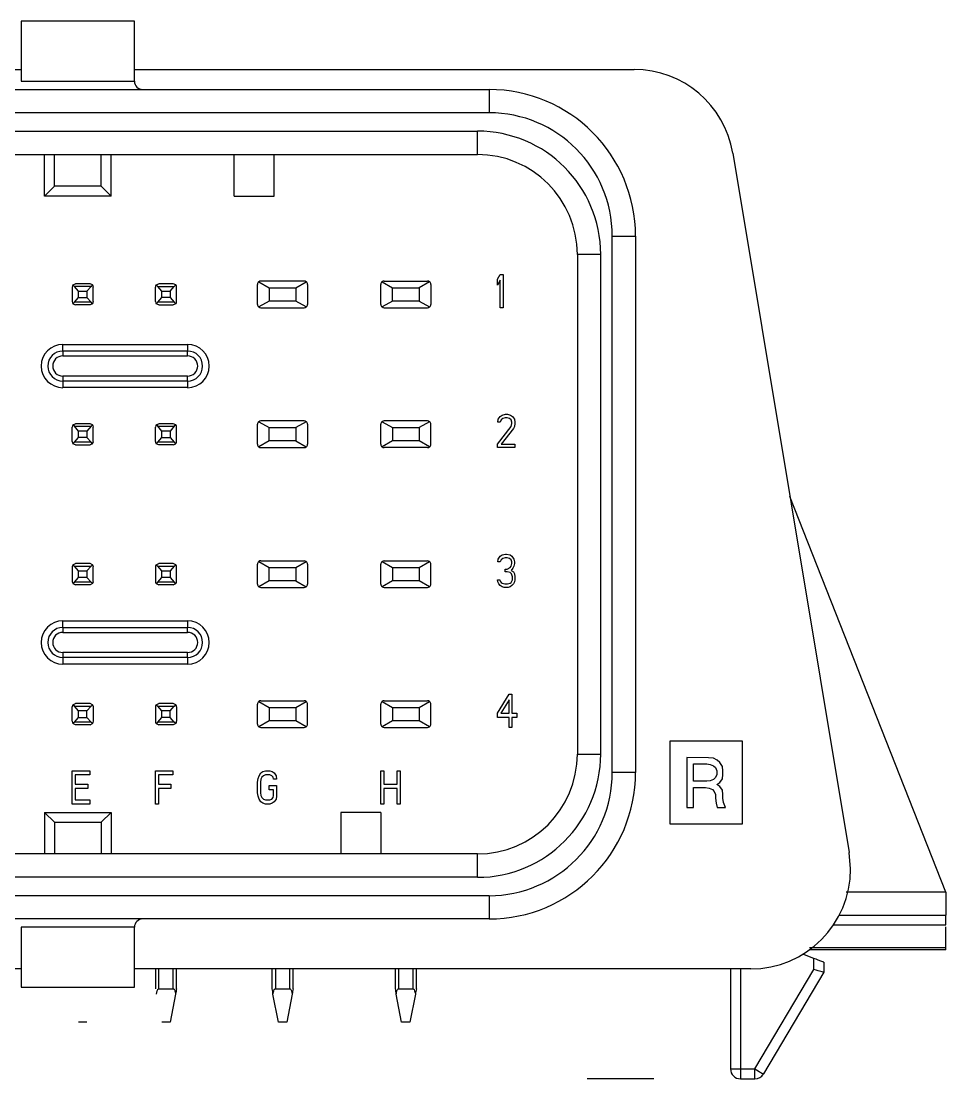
# Model space of a CAD drawing. Extents: x 2.24 to 7.89, y 4.31 to 7.98.
# Drawn here: x 6.799 to 7.892, y 4.307 to 5.558 of the extents above; entities that cross this region are included whole.
import ezdxf

# ---------------------------------------------------------------- set-up
doc = ezdxf.new("R2010")
doc.units = 0
doc.layers.get('0').update_dxf_attribs({"linetype": 'CONTINUOUS'})

msp = doc.modelspace()

# ---------------------------------------------------------------- linework, layer by layer
at = {"color": 7, "linetype": 'CONTINUOUS'}
for p, q in [((6.7987, 5.5575), (6.7987, 5.4866)), ((6.8656, 5.5574), (6.7987, 5.5574)), ((6.9325, 5.5574), (6.8656, 5.5574)), ((6.9325, 5.4866), (6.9325, 5.5575)), ((4.964, 5.5003), (6.7987, 5.5003)), ((6.9325, 5.5003), (7.5234, 5.5003)), ((6.3794, 5.4767), (7.3518, 5.4767)), ((6.7987, 5.4866), (6.9325, 5.4866)), ((7.3518, 5.4767), (7.3518, 5.4492)), ((7.3518, 5.4492), (6.3794, 5.4492)), ((6.3932, 5.4275), (7.3381, 5.4275)), ((7.3381, 5.3999), (7.3381, 5.4275)), ((7.6399, 5.4016), (7.7777, 4.5749)), ((6.3932, 5.3999), (7.3381, 5.3999)), ((6.8262, 5.3507), (6.8262, 5.3999)), ((6.8381, 5.3625), (6.8381, 5.3999)), ((6.8932, 5.3625), (6.8932, 5.3999)), ((6.905, 5.3507), (6.905, 5.3999)), ((7.0507, 5.3507), (7.0507, 5.3999)), ((7.0979, 5.3507), (7.0979, 5.3999)), ((6.8381, 5.3625), (6.8262, 5.3507)), ((6.905, 5.3507), (6.8262, 5.3507)), ((6.8932, 5.3625), (6.8381, 5.3625)), ((6.905, 5.3507), (6.8932, 5.3625)), ((7.0507, 5.3507), (7.0979, 5.3507)), ((7.4975, 4.6696), (7.4975, 5.3035)), ((7.4975, 5.3035), (7.5251, 5.3035)), ((7.5251, 5.3035), (7.5251, 4.6696)), ((7.4837, 5.2818), (7.4562, 5.2818)), ((7.4562, 5.2818), (7.4562, 4.6913)), ((7.4837, 5.2818), (7.4837, 4.6913)), ((7.1333, 5.2503), (7.0821, 5.2503)), ((7.2278, 5.2503), (7.279, 5.2503)), ((7.3617, 5.2524), (7.3651, 5.2582)), ((7.3617, 5.2456), (7.3617, 5.2524)), ((7.3651, 5.2515), (7.3617, 5.2456)), ((7.3651, 5.2582), (7.3686, 5.2582)), ((7.3651, 5.2188), (7.3651, 5.2515)), ((7.3686, 5.2582), (7.3686, 5.2188)), ((6.859, 5.2432), (6.859, 5.226)), ((6.8599, 5.2457), (6.863, 5.2471)), ((6.8617, 5.244), (6.8599, 5.2457)), ((6.8666, 5.2385), (6.8617, 5.244)), ((6.8813, 5.244), (6.8617, 5.244)), ((6.8801, 5.2471), (6.863, 5.2471)), ((6.8666, 5.2307), (6.8666, 5.2385)), ((6.8666, 5.2385), (6.8764, 5.2385)), ((6.8813, 5.244), (6.8764, 5.2385)), ((6.8764, 5.2385), (6.8764, 5.2307)), ((6.8831, 5.2457), (6.8801, 5.2471)), ((6.8831, 5.2457), (6.8813, 5.244)), ((6.884, 5.226), (6.884, 5.2432)), ((6.9574, 5.226), (6.9574, 5.2432)), ((6.9584, 5.2457), (6.9614, 5.2471)), ((6.9602, 5.244), (6.9584, 5.2457)), ((6.965, 5.2385), (6.9602, 5.244)), ((6.9602, 5.244), (6.9797, 5.244)), ((6.9785, 5.2471), (6.9614, 5.2471)), ((6.965, 5.2307), (6.965, 5.2385)), ((6.965, 5.2385), (6.9749, 5.2385)), ((6.9749, 5.2385), (6.9797, 5.244)), ((6.9749, 5.2385), (6.9749, 5.2307)), ((6.9815, 5.2457), (6.9785, 5.2471)), ((6.9797, 5.244), (6.9815, 5.2457)), ((6.9824, 5.226), (6.9824, 5.2432)), ((7.0782, 5.2228), (7.0782, 5.2464)), ((7.0797, 5.2495), (7.092, 5.2425)), ((7.092, 5.2425), (7.1235, 5.2425)), ((7.092, 5.2425), (7.092, 5.2267)), ((7.1235, 5.2425), (7.1358, 5.2495)), ((7.1235, 5.2425), (7.1235, 5.2267)), ((7.1373, 5.2464), (7.1373, 5.2228)), ((7.2239, 5.2228), (7.2239, 5.2464)), ((7.2254, 5.2495), (7.2377, 5.2425)), ((7.2377, 5.2425), (7.2692, 5.2425)), ((7.2377, 5.2267), (7.2377, 5.2425)), ((7.2814, 5.2495), (7.2692, 5.2425)), ((7.2692, 5.2425), (7.2692, 5.2267)), ((7.2829, 5.2464), (7.2829, 5.2228)), ((6.8617, 5.2252), (6.8666, 5.2307)), ((6.8666, 5.2307), (6.8764, 5.2307)), ((6.8764, 5.2307), (6.8813, 5.2252)), ((6.9602, 5.2252), (6.965, 5.2307)), ((6.9749, 5.2307), (6.965, 5.2307)), ((6.9749, 5.2307), (6.9797, 5.2252)), ((7.092, 5.2267), (7.0797, 5.2197)), ((7.1235, 5.2267), (7.092, 5.2267)), ((7.1358, 5.2197), (7.1235, 5.2267)), ((7.2377, 5.2267), (7.2254, 5.2197)), ((7.2692, 5.2267), (7.2377, 5.2267)), ((7.2692, 5.2267), (7.2814, 5.2197)), ((6.8617, 5.2252), (6.8599, 5.2235)), ((6.8599, 5.2235), (6.863, 5.2221)), ((6.8813, 5.2252), (6.8617, 5.2252)), ((6.8801, 5.2221), (6.863, 5.2221)), ((6.8831, 5.2235), (6.8801, 5.2221)), ((6.8831, 5.2235), (6.8813, 5.2252)), ((6.9584, 5.2235), (6.9602, 5.2252)), ((6.9614, 5.2221), (6.9584, 5.2235)), ((6.9797, 5.2252), (6.9602, 5.2252)), ((6.9614, 5.2221), (6.9785, 5.2221)), ((6.9815, 5.2235), (6.9785, 5.2221)), ((6.9815, 5.2235), (6.9797, 5.2252)), ((7.0821, 5.2188), (7.1333, 5.2188)), ((7.2278, 5.2188), (7.279, 5.2188)), ((7.3686, 5.2188), (7.3651, 5.2188)), ((6.8479, 5.1677), (6.8479, 5.1755)), ((6.8479, 5.1755), (6.9955, 5.1755)), ((6.9955, 5.1755), (6.9955, 5.1677)), ((6.8479, 5.1677), (6.8479, 5.1618)), ((6.8479, 5.1677), (6.9955, 5.1677)), ((6.9955, 5.1618), (6.9955, 5.1677)), ((6.8479, 5.1618), (6.9955, 5.1618)), ((6.9955, 5.1381), (6.8479, 5.1381)), ((6.8479, 5.1381), (6.8479, 5.1322)), ((6.9955, 5.1322), (6.9955, 5.1381)), ((6.9955, 5.1322), (6.8479, 5.1322)), ((6.8479, 5.1322), (6.8479, 5.1244)), ((6.9955, 5.1322), (6.9955, 5.1244)), ((6.9955, 5.1244), (6.8479, 5.1244)), ((7.3628, 5.087), (7.3651, 5.0903)), ((7.3651, 5.0903), (7.3674, 5.092)), ((7.368, 5.0878), (7.3663, 5.0862)), ((7.3674, 5.092), (7.3714, 5.0929)), ((7.3709, 5.0887), (7.368, 5.0878)), ((7.3732, 5.0887), (7.3709, 5.0887)), ((7.3714, 5.0929), (7.3737, 5.0929)), ((7.376, 5.0878), (7.3732, 5.0887)), ((7.3737, 5.0929), (7.3772, 5.092)), ((7.3778, 5.0862), (7.376, 5.0878)), ((7.3772, 5.092), (7.3795, 5.0903)), ((7.3795, 5.0903), (7.3818, 5.087)), ((6.859, 5.0607), (6.859, 5.0778)), ((6.8599, 5.0803), (6.863, 5.0817)), ((6.8617, 5.0787), (6.8599, 5.0803)), ((6.8666, 5.0731), (6.8617, 5.0787)), ((6.8617, 5.0787), (6.8813, 5.0787)), ((6.8801, 5.0817), (6.863, 5.0817)), ((6.8813, 5.0787), (6.8764, 5.0731)), ((6.8831, 5.0803), (6.8801, 5.0817)), ((6.8813, 5.0787), (6.8831, 5.0803)), ((6.884, 5.0607), (6.884, 5.0778)), ((6.9574, 5.0607), (6.9574, 5.0778)), ((6.9584, 5.0803), (6.9614, 5.0817)), ((6.9602, 5.0787), (6.9584, 5.0803)), ((6.965, 5.0731), (6.9602, 5.0787)), ((6.9602, 5.0787), (6.9797, 5.0787)), ((6.9785, 5.0817), (6.9614, 5.0817)), ((6.9797, 5.0787), (6.9749, 5.0731)), ((6.9815, 5.0803), (6.9785, 5.0817)), ((6.9815, 5.0803), (6.9797, 5.0787)), ((6.9824, 5.0607), (6.9824, 5.0778)), ((7.0782, 5.0574), (7.0782, 5.081)), ((7.0797, 5.0841), (7.092, 5.0771)), ((7.1333, 5.085), (7.0821, 5.085)), ((7.092, 5.0771), (7.1235, 5.0771)), ((7.092, 5.0614), (7.092, 5.0771)), ((7.1358, 5.0841), (7.1235, 5.0771)), ((7.1235, 5.0771), (7.1235, 5.0614)), ((7.1373, 5.081), (7.1373, 5.0574)), ((7.2239, 5.0574), (7.2239, 5.081)), ((7.2254, 5.0841), (7.2377, 5.0771)), ((7.279, 5.085), (7.2278, 5.085)), ((7.2377, 5.0771), (7.2692, 5.0771)), ((7.2377, 5.0771), (7.2377, 5.0614)), ((7.2814, 5.0841), (7.2692, 5.0771)), ((7.2692, 5.0771), (7.2692, 5.0614)), ((7.2829, 5.0574), (7.2829, 5.081)), ((7.3617, 5.0577), (7.3778, 5.0786)), ((7.3622, 5.0836), (7.3628, 5.087)), ((7.3651, 5.0836), (7.3622, 5.0836)), ((7.3663, 5.0862), (7.3651, 5.0836)), ((7.3806, 5.0761), (7.3663, 5.0577)), ((7.3789, 5.0836), (7.3778, 5.0862)), ((7.3778, 5.0786), (7.3789, 5.082)), ((7.3789, 5.082), (7.3789, 5.0836)), ((7.3818, 5.0786), (7.3806, 5.0761)), ((7.3818, 5.087), (7.3823, 5.0836)), ((7.3823, 5.082), (7.3818, 5.0786)), ((7.3823, 5.0836), (7.3823, 5.082)), ((6.8617, 5.0598), (6.8666, 5.0653)), ((6.8666, 5.0653), (6.8666, 5.0731)), ((6.8764, 5.0731), (6.8666, 5.0731)), ((6.8764, 5.0653), (6.8666, 5.0653)), ((6.8764, 5.0731), (6.8764, 5.0653)), ((6.8764, 5.0653), (6.8813, 5.0598)), ((6.9602, 5.0598), (6.965, 5.0653)), ((6.9749, 5.0731), (6.965, 5.0731)), ((6.965, 5.0653), (6.965, 5.0731)), ((6.965, 5.0653), (6.9749, 5.0653)), ((6.9749, 5.0731), (6.9749, 5.0653)), ((6.9749, 5.0653), (6.9797, 5.0598)), ((6.8599, 5.0581), (6.8617, 5.0598)), ((6.863, 5.0567), (6.8599, 5.0581)), ((6.8813, 5.0598), (6.8617, 5.0598)), ((6.863, 5.0567), (6.8801, 5.0567)), ((6.8831, 5.0581), (6.8801, 5.0567)), ((6.8831, 5.0581), (6.8813, 5.0598)), ((6.9602, 5.0598), (6.9584, 5.0581)), ((6.9614, 5.0567), (6.9584, 5.0581)), ((6.9797, 5.0598), (6.9602, 5.0598)), ((6.9785, 5.0567), (6.9614, 5.0567)), ((6.9785, 5.0567), (6.9815, 5.0581)), ((6.9815, 5.0581), (6.9797, 5.0598)), ((7.092, 5.0614), (7.0797, 5.0543)), ((7.0821, 5.0535), (7.1333, 5.0535)), ((7.1235, 5.0614), (7.092, 5.0614)), ((7.1235, 5.0614), (7.1358, 5.0543)), ((7.2377, 5.0614), (7.2254, 5.0543)), ((7.279, 5.0535), (7.2278, 5.0535)), ((7.2692, 5.0614), (7.2377, 5.0614)), ((7.2814, 5.0543), (7.2692, 5.0614)), ((7.3617, 5.0535), (7.3617, 5.0577)), ((7.3823, 5.0535), (7.3617, 5.0535)), ((7.3663, 5.0577), (7.3823, 5.0577)), ((7.3823, 5.0577), (7.3823, 5.0535)), ((7.8918, 4.5279), (7.7076, 4.9956)), ((7.3651, 4.925), (7.3674, 4.9267)), ((7.3674, 4.9267), (7.3714, 4.9275)), ((7.3714, 4.9275), (7.3726, 4.9275)), ((7.3726, 4.9275), (7.3766, 4.9267)), ((7.3766, 4.9267), (7.3789, 4.925)), ((6.8599, 4.915), (6.863, 4.9164)), ((6.8599, 4.915), (6.8617, 4.9133)), ((6.8666, 4.9078), (6.8617, 4.9133)), ((6.8617, 4.9133), (6.8813, 4.9133)), ((6.8801, 4.9164), (6.863, 4.9164)), ((6.8813, 4.9133), (6.8764, 4.9078)), ((6.8831, 4.915), (6.8801, 4.9164)), ((6.8813, 4.9133), (6.8831, 4.915)), ((6.9584, 4.915), (6.9614, 4.9164)), ((6.9584, 4.915), (6.9602, 4.9133)), ((6.965, 4.9078), (6.9602, 4.9133)), ((6.9602, 4.9133), (6.9797, 4.9133)), ((6.9785, 4.9164), (6.9614, 4.9164)), ((6.9797, 4.9133), (6.9749, 4.9078)), ((6.9815, 4.915), (6.9785, 4.9164)), ((6.9797, 4.9133), (6.9815, 4.915)), ((7.0782, 4.8921), (7.0782, 4.9157)), ((7.0797, 4.9188), (7.092, 4.9118)), ((7.0821, 4.9196), (7.1333, 4.9196)), ((7.1235, 4.9118), (7.1358, 4.9188)), ((7.1373, 4.9157), (7.1373, 4.8921)), ((7.2239, 4.8921), (7.2239, 4.9157)), ((7.2254, 4.9188), (7.2377, 4.9118)), ((7.2278, 4.9196), (7.279, 4.9196)), ((7.2692, 4.9118), (7.2814, 4.9188)), ((7.2829, 4.8921), (7.2829, 4.9157)), ((7.3622, 4.9183), (7.3628, 4.9216)), ((7.3651, 4.9183), (7.3622, 4.9183)), ((7.3628, 4.9216), (7.3651, 4.925)), ((7.3663, 4.9208), (7.3651, 4.9183)), ((7.368, 4.9225), (7.3663, 4.9208)), ((7.3709, 4.9233), (7.368, 4.9225)), ((7.3732, 4.9233), (7.3709, 4.9233)), ((7.376, 4.9225), (7.3732, 4.9233)), ((7.3778, 4.9208), (7.376, 4.9225)), ((7.3766, 4.9116), (7.3778, 4.9133)), ((7.3789, 4.9183), (7.3778, 4.9208)), ((7.3778, 4.9133), (7.3789, 4.9166)), ((7.3789, 4.925), (7.3812, 4.9216)), ((7.3789, 4.9166), (7.3789, 4.9183)), ((7.3812, 4.9133), (7.38, 4.9108)), ((7.3812, 4.9216), (7.3818, 4.9183)), ((7.3818, 4.9166), (7.3812, 4.9133)), ((7.3818, 4.9183), (7.3818, 4.9166)), ((6.859, 4.9124), (6.859, 4.8953)), ((6.8666, 4.9078), (6.8764, 4.9078)), ((6.8666, 4.9), (6.8666, 4.9078)), ((6.8764, 4.9078), (6.8764, 4.9)), ((6.884, 4.8953), (6.884, 4.9124)), ((6.9574, 4.9124), (6.9574, 4.8953)), ((6.965, 4.9), (6.965, 4.9078)), ((6.965, 4.9078), (6.9749, 4.9078)), ((6.9749, 4.9078), (6.9749, 4.9)), ((6.9824, 4.8953), (6.9824, 4.9124)), ((7.092, 4.896), (7.092, 4.9118)), ((7.092, 4.9118), (7.1235, 4.9118)), ((7.1235, 4.9118), (7.1235, 4.896)), ((7.2377, 4.9118), (7.2377, 4.896)), ((7.2377, 4.9118), (7.2692, 4.9118)), ((7.2692, 4.9118), (7.2692, 4.896)), ((7.3709, 4.9099), (7.3732, 4.9099)), ((7.3709, 4.9066), (7.3709, 4.9099)), ((7.3732, 4.9066), (7.3709, 4.9066)), ((7.3732, 4.9099), (7.3766, 4.9116)), ((7.3766, 4.9057), (7.3732, 4.9066)), ((7.3783, 4.9041), (7.3766, 4.9057)), ((7.38, 4.9108), (7.3778, 4.9082)), ((7.3778, 4.9082), (7.3806, 4.9066)), ((7.3795, 4.9007), (7.3783, 4.9041)), ((7.3795, 4.8973), (7.3795, 4.9007)), ((7.3806, 4.9066), (7.3818, 4.9041)), ((7.3818, 4.9041), (7.3823, 4.9007)), ((7.3823, 4.9007), (7.3823, 4.8973)), ((6.8599, 4.8928), (6.8617, 4.8945)), ((6.8599, 4.8928), (6.863, 4.8914)), ((6.8617, 4.8945), (6.8666, 4.9)), ((6.8813, 4.8945), (6.8617, 4.8945)), ((6.8801, 4.8914), (6.863, 4.8914)), ((6.8764, 4.9), (6.8666, 4.9)), ((6.8764, 4.9), (6.8813, 4.8945)), ((6.8831, 4.8928), (6.8801, 4.8914)), ((6.8813, 4.8945), (6.8831, 4.8928)), ((6.9584, 4.8928), (6.9602, 4.8945)), ((6.9584, 4.8928), (6.9614, 4.8914)), ((6.9602, 4.8945), (6.965, 4.9)), ((6.9797, 4.8945), (6.9602, 4.8945)), ((6.9785, 4.8914), (6.9614, 4.8914)), ((6.9749, 4.9), (6.965, 4.9)), ((6.9749, 4.9), (6.9797, 4.8945)), ((6.9785, 4.8914), (6.9815, 4.8928)), ((6.9797, 4.8945), (6.9815, 4.8928)), ((7.092, 4.896), (7.0797, 4.889)), ((7.0821, 4.8881), (7.1333, 4.8881)), ((7.1235, 4.896), (7.092, 4.896)), ((7.1235, 4.896), (7.1358, 4.889)), ((7.2377, 4.896), (7.2254, 4.889)), ((7.2278, 4.8881), (7.279, 4.8881)), ((7.2692, 4.896), (7.2377, 4.896)), ((7.2814, 4.889), (7.2692, 4.896)), ((7.3617, 4.8973), (7.3645, 4.8973)), ((7.3622, 4.8948), (7.3617, 4.8973)), ((7.3634, 4.8923), (7.3622, 4.8948)), ((7.3651, 4.8906), (7.3634, 4.8923)), ((7.3645, 4.8973), (7.3651, 4.8957)), ((7.3651, 4.8957), (7.3663, 4.894)), ((7.3674, 4.889), (7.3651, 4.8906)), ((7.3663, 4.894), (7.3674, 4.8932)), ((7.3674, 4.8932), (7.3703, 4.8923)), ((7.3697, 4.8881), (7.3674, 4.889)), ((7.3743, 4.8881), (7.3697, 4.8881)), ((7.3703, 4.8923), (7.3737, 4.8923)), ((7.3737, 4.8923), (7.3766, 4.8932)), ((7.3766, 4.889), (7.3743, 4.8881)), ((7.3766, 4.8932), (7.3778, 4.894)), ((7.3789, 4.8906), (7.3766, 4.889)), ((7.3778, 4.894), (7.3789, 4.8957)), ((7.3789, 4.8957), (7.3795, 4.8973)), ((7.3806, 4.8923), (7.3789, 4.8906)), ((7.3818, 4.8948), (7.3806, 4.8923)), ((7.3823, 4.8973), (7.3818, 4.8948)), ((6.8479, 4.8409), (6.8479, 4.8488)), ((6.8479, 4.8488), (6.9955, 4.8488)), ((6.8479, 4.8409), (6.8479, 4.835)), ((6.8479, 4.8409), (6.9955, 4.8409)), ((6.9955, 4.8488), (6.9955, 4.8409)), ((6.9955, 4.835), (6.9955, 4.8409)), ((6.8479, 4.835), (6.9955, 4.835)), ((6.9955, 4.8113), (6.8479, 4.8113)), ((6.8479, 4.8113), (6.8479, 4.8055)), ((6.9955, 4.8055), (6.8479, 4.8055)), ((6.8479, 4.8055), (6.8479, 4.7976)), ((6.9955, 4.8055), (6.9955, 4.8113)), ((6.9955, 4.8055), (6.9955, 4.7976)), ((6.9955, 4.7976), (6.8479, 4.7976)), ((6.8599, 4.7496), (6.863, 4.751)), ((6.8801, 4.751), (6.863, 4.751)), ((6.8831, 4.7496), (6.8801, 4.751)), ((6.9584, 4.7496), (6.9614, 4.751)), ((6.9785, 4.751), (6.9614, 4.751)), ((6.9815, 4.7496), (6.9785, 4.751)), ((7.0782, 4.7267), (7.0782, 4.7503)), ((7.0797, 4.7534), (7.092, 4.7464)), ((7.0821, 4.7543), (7.1333, 4.7543)), ((7.1235, 4.7464), (7.1358, 4.7534)), ((7.1373, 4.7267), (7.1373, 4.7503)), ((7.2239, 4.7267), (7.2239, 4.7503)), ((7.2254, 4.7534), (7.2377, 4.7464)), ((7.2278, 4.7543), (7.279, 4.7543)), ((7.2692, 4.7464), (7.2814, 4.7534)), ((7.2829, 4.7267), (7.2829, 4.7503)), ((7.3617, 4.7395), (7.3755, 4.7622)), ((7.3755, 4.7554), (7.3657, 4.7395)), ((7.3755, 4.7622), (7.3789, 4.7622)), ((7.3755, 4.7395), (7.3755, 4.7554)), ((7.3789, 4.7622), (7.3789, 4.7395)), ((6.859, 4.73), (6.859, 4.7471)), ((6.8617, 4.7479), (6.8599, 4.7496)), ((6.8666, 4.7424), (6.8617, 4.7479)), ((6.8617, 4.7479), (6.8813, 4.7479)), ((6.8764, 4.7424), (6.8666, 4.7424)), ((6.8666, 4.7346), (6.8666, 4.7424)), ((6.8764, 4.7424), (6.8813, 4.7479)), ((6.8764, 4.7346), (6.8764, 4.7424)), ((6.8813, 4.7479), (6.8831, 4.7496)), ((6.884, 4.7471), (6.884, 4.73)), ((6.9574, 4.7471), (6.9574, 4.73)), ((6.9584, 4.7496), (6.9602, 4.7479)), ((6.965, 4.7424), (6.9602, 4.7479)), ((6.9602, 4.7479), (6.9797, 4.7479)), ((6.965, 4.7346), (6.965, 4.7424)), ((6.9749, 4.7424), (6.965, 4.7424)), ((6.9749, 4.7424), (6.9797, 4.7479)), ((6.9749, 4.7346), (6.9749, 4.7424)), ((6.9797, 4.7479), (6.9815, 4.7496)), ((6.9824, 4.7471), (6.9824, 4.73)), ((7.092, 4.7464), (7.092, 4.7307)), ((7.092, 4.7464), (7.1235, 4.7464)), ((7.1235, 4.7464), (7.1235, 4.7307)), ((7.2377, 4.7464), (7.2377, 4.7307)), ((7.2377, 4.7464), (7.2692, 4.7464)), ((7.2692, 4.7464), (7.2692, 4.7307)), ((7.3617, 4.7345), (7.3617, 4.7395)), ((7.3657, 4.7395), (7.3755, 4.7395)), ((7.3789, 4.7395), (7.3846, 4.7395)), ((7.3846, 4.7395), (7.3846, 4.7345)), ((6.8617, 4.7291), (6.8599, 4.7274)), ((6.863, 4.726), (6.8599, 4.7274)), ((6.8617, 4.7291), (6.8666, 4.7346)), ((6.8813, 4.7291), (6.8617, 4.7291)), ((6.8801, 4.726), (6.863, 4.726)), ((6.8666, 4.7346), (6.8764, 4.7346)), ((6.8764, 4.7346), (6.8813, 4.7291)), ((6.8801, 4.726), (6.8831, 4.7274)), ((6.8831, 4.7274), (6.8813, 4.7291)), ((6.9584, 4.7274), (6.9602, 4.7291)), ((6.9584, 4.7274), (6.9614, 4.726)), ((6.9602, 4.7291), (6.965, 4.7346)), ((6.9797, 4.7291), (6.9602, 4.7291)), ((6.9785, 4.726), (6.9614, 4.726)), ((6.9749, 4.7346), (6.965, 4.7346)), ((6.9797, 4.7291), (6.9749, 4.7346)), ((6.9815, 4.7274), (6.9785, 4.726)), ((6.9815, 4.7274), (6.9797, 4.7291)), ((7.092, 4.7307), (7.0797, 4.7236)), ((7.1235, 4.7307), (7.092, 4.7307)), ((7.1358, 4.7236), (7.1235, 4.7307)), ((7.2377, 4.7307), (7.2254, 4.7236)), ((7.2692, 4.7307), (7.2377, 4.7307)), ((7.2814, 4.7236), (7.2692, 4.7307)), ((7.3755, 4.7345), (7.3617, 4.7345)), ((7.3755, 4.7228), (7.3755, 4.7345)), ((7.3789, 4.7345), (7.3789, 4.7228)), ((7.3846, 4.7345), (7.3789, 4.7345)), ((7.0821, 4.7228), (7.1333, 4.7228)), ((7.2278, 4.7228), (7.279, 4.7228)), ((7.3789, 4.7228), (7.3755, 4.7228)), ((7.5659, 4.7068), (7.651, 4.7068)), ((7.5659, 4.6084), (7.5659, 4.7068)), ((7.651, 4.7068), (7.651, 4.6084)), ((7.4562, 4.6913), (7.4837, 4.6913)), ((7.5856, 4.6871), (7.5856, 4.628)), ((7.6114, 4.687), (7.5856, 4.6871)), ((7.5937, 4.6797), (7.6092, 4.6797)), ((7.5937, 4.6591), (7.5937, 4.6797)), ((7.6092, 4.6797), (7.6134, 4.6791)), ((7.6171, 4.6865), (7.6114, 4.687)), ((7.6134, 4.6791), (7.6173, 4.6775)), ((7.6217, 4.6841), (7.6171, 4.6865)), ((7.6173, 4.6775), (7.6195, 4.6753)), ((7.6195, 4.6753), (7.621, 4.6716)), ((7.6247, 4.6812), (7.6217, 4.6841)), ((7.6278, 4.6766), (7.6247, 4.6812)), ((7.6283, 4.6716), (7.6278, 4.6766)), ((6.859, 4.6716), (6.8797, 4.6716)), ((6.859, 4.6322), (6.859, 4.6716)), ((6.8625, 4.6666), (6.8625, 4.6557)), ((6.8797, 4.6666), (6.8625, 4.6666)), ((6.8797, 4.6716), (6.8797, 4.6666)), ((6.9574, 4.6716), (6.9781, 4.6716)), ((6.9574, 4.6322), (6.9574, 4.6716)), ((6.9609, 4.6666), (6.9609, 4.6557)), ((6.9781, 4.6666), (6.9609, 4.6666)), ((6.9781, 4.6716), (6.9781, 4.6666)), ((7.0788, 4.6624), (7.0799, 4.6657)), ((7.0799, 4.6657), (7.0822, 4.6691)), ((7.0822, 4.6691), (7.0845, 4.6708)), ((7.0834, 4.6641), (7.0822, 4.6615)), ((7.0851, 4.6657), (7.0834, 4.6641)), ((7.0845, 4.6708), (7.0874, 4.6716)), ((7.0874, 4.6666), (7.0851, 4.6657)), ((7.0874, 4.6716), (7.0926, 4.6716)), ((7.0926, 4.6666), (7.0874, 4.6666)), ((7.0926, 4.6716), (7.0954, 4.6708)), ((7.0949, 4.6657), (7.0926, 4.6666)), ((7.0966, 4.6641), (7.0949, 4.6657)), ((7.0954, 4.6708), (7.0977, 4.6691)), ((7.0972, 4.6615), (7.0966, 4.6641)), ((7.0977, 4.6691), (7.1, 4.6657)), ((7.1, 4.6657), (7.1006, 4.6615)), ((7.2239, 4.6716), (7.2273, 4.6716)), ((7.2239, 4.6322), (7.2239, 4.6716)), ((7.2273, 4.6716), (7.2273, 4.6557)), ((7.2434, 4.6716), (7.2468, 4.6716)), ((7.2434, 4.6557), (7.2434, 4.6716)), ((7.2468, 4.6716), (7.2468, 4.6322)), ((7.5251, 4.6696), (7.4975, 4.6696)), ((7.6195, 4.6635), (7.6173, 4.6613)), ((7.621, 4.6672), (7.6195, 4.6635)), ((7.621, 4.6716), (7.621, 4.6672)), ((7.6278, 4.6622), (7.6283, 4.6672)), ((7.6283, 4.6672), (7.6283, 4.6716)), ((6.8625, 4.6557), (6.8774, 4.6557)), ((6.8625, 4.6507), (6.8625, 4.6373)), ((6.8774, 4.6507), (6.8625, 4.6507)), ((6.8774, 4.6557), (6.8774, 4.6507)), ((6.9609, 4.6557), (6.9758, 4.6557)), ((6.9609, 4.6507), (6.9609, 4.6322)), ((6.9758, 4.6507), (6.9609, 4.6507)), ((6.9758, 4.6557), (6.9758, 4.6507)), ((7.0782, 4.6582), (7.0788, 4.6624)), ((7.0782, 4.6456), (7.0782, 4.6582)), ((7.0822, 4.6615), (7.0817, 4.6582)), ((7.0817, 4.6582), (7.0817, 4.6456)), ((7.092, 4.649), (7.092, 4.654)), ((7.092, 4.654), (7.1006, 4.654)), ((7.1006, 4.6615), (7.0972, 4.6615)), ((7.1006, 4.654), (7.1006, 4.6414)), ((7.2273, 4.6557), (7.2434, 4.6557)), ((7.2273, 4.6507), (7.2273, 4.6322)), ((7.2434, 4.6507), (7.2273, 4.6507)), ((7.2434, 4.6322), (7.2434, 4.6507)), ((7.6092, 4.6591), (7.5937, 4.6591)), ((7.5937, 4.6517), (7.6077, 4.6517)), ((7.5937, 4.628), (7.5937, 4.6517)), ((7.6077, 4.6517), (7.6119, 4.651)), ((7.6134, 4.6597), (7.6092, 4.6591)), ((7.612, 4.651), (7.6158, 4.6495)), ((7.6173, 4.6613), (7.6134, 4.6597)), ((7.621, 4.6554), (7.6247, 4.6576)), ((7.6247, 4.6531), (7.621, 4.6554)), ((7.6247, 4.6576), (7.6278, 4.6622)), ((7.6278, 4.6485), (7.6247, 4.6531)), ((7.0788, 4.6414), (7.0782, 4.6456)), ((7.0799, 4.6381), (7.0788, 4.6414)), ((7.0822, 4.6347), (7.0799, 4.6381)), ((7.0817, 4.6456), (7.0822, 4.6423)), ((7.0822, 4.6423), (7.0834, 4.6398)), ((7.0834, 4.6398), (7.0851, 4.6381)), ((7.0851, 4.6381), (7.0874, 4.6373)), ((7.0972, 4.649), (7.092, 4.649)), ((7.0926, 4.6373), (7.0949, 4.6381)), ((7.0949, 4.6381), (7.0966, 4.6398)), ((7.0966, 4.6398), (7.0972, 4.6423)), ((7.0972, 4.6423), (7.0972, 4.649)), ((7.1, 4.6381), (7.0977, 4.6347)), ((7.1006, 4.6414), (7.1, 4.6381)), ((7.6158, 4.6495), (7.6181, 4.6472)), ((7.6181, 4.6472), (7.6195, 4.6435)), ((7.6195, 4.6435), (7.6195, 4.6391)), ((7.6195, 4.6391), (7.6202, 4.6334)), ((7.6284, 4.6436), (7.6277, 4.6485)), ((7.6284, 4.6391), (7.6284, 4.6435)), ((7.6291, 4.6342), (7.6284, 4.6391)), ((6.8797, 4.6322), (6.859, 4.6322)), ((6.8625, 4.6373), (6.8797, 4.6373)), ((6.8797, 4.6373), (6.8797, 4.6322)), ((6.9609, 4.6322), (6.9574, 4.6322)), ((7.0845, 4.6331), (7.0822, 4.6347)), ((7.0874, 4.6322), (7.0845, 4.6331)), ((7.0874, 4.6373), (7.0926, 4.6373)), ((7.0926, 4.6322), (7.0874, 4.6322)), ((7.0954, 4.6331), (7.0926, 4.6322)), ((7.0977, 4.6347), (7.0954, 4.6331)), ((7.2273, 4.6322), (7.2239, 4.6322)), ((7.2468, 4.6322), (7.2434, 4.6322)), ((7.5856, 4.628), (7.5937, 4.628)), ((7.6202, 4.6334), (7.6217, 4.628)), ((7.6217, 4.628), (7.6313, 4.628)), ((7.6313, 4.628), (7.6291, 4.6342)), ((6.8262, 4.6224), (6.905, 4.6224)), ((6.8262, 4.6224), (6.8381, 4.6106)), ((6.8262, 4.6224), (6.8262, 4.5732)), ((6.8932, 4.6106), (6.905, 4.6224)), ((6.905, 4.6224), (6.905, 4.5732)), ((7.1766, 4.6224), (7.1766, 4.5732)), ((7.2239, 4.6224), (7.1766, 4.6224)), ((7.2239, 4.6224), (7.2239, 4.5732)), ((6.8381, 4.6106), (6.8932, 4.6106)), ((6.8381, 4.6106), (6.8381, 4.5732)), ((6.8932, 4.6106), (6.8932, 4.5732)), ((7.651, 4.6084), (7.5659, 4.6084)), ((7.3381, 4.5732), (6.3932, 4.5732)), ((7.3381, 4.5456), (7.3381, 4.5732)), ((7.7793, 4.5555), (7.7777, 4.5749)), ((7.3381, 4.5456), (6.3932, 4.5456)), ((7.8919, 4.5279), (7.7741, 4.5279)), ((7.8919, 4.5279), (7.8919, 4.5007)), ((6.3794, 4.524), (7.3518, 4.524)), ((7.3518, 4.524), (7.3518, 4.4964)), ((7.7659, 4.5007), (7.8919, 4.5007)), ((7.8919, 4.4893), (7.8919, 4.5007)), ((7.3518, 4.4964), (6.3794, 4.4964)), ((7.7591, 4.4893), (7.8919, 4.4893)), ((6.7987, 4.4866), (6.7987, 4.4156)), ((6.9325, 4.4866), (6.7987, 4.4866)), ((6.9325, 4.4156), (6.9325, 4.4866)), ((7.8919, 4.4624), (7.8919, 4.4872)), ((7.7357, 4.4498), (7.7229, 4.4547)), ((7.8919, 4.4624), (7.7305, 4.4624)), ((7.8919, 4.4598), (7.7305, 4.4598)), ((7.8919, 4.4598), (7.8919, 4.4624)), ((7.7357, 4.4367), (7.7357, 4.4498)), ((7.7475, 4.4452), (7.7475, 4.4334)), ((6.7987, 4.4373), (4.964, 4.4373)), ((7.6612, 4.4373), (6.9325, 4.4373)), ((6.9574, 4.4373), (6.9574, 4.4137)), ((6.9614, 4.4137), (6.9614, 4.4373)), ((6.9785, 4.4137), (6.9785, 4.4373)), ((6.9824, 4.4137), (6.9824, 4.4373)), ((7.0952, 4.4373), (7.0952, 4.4137)), ((7.0992, 4.4373), (7.0992, 4.4137)), ((7.1163, 4.4137), (7.1163, 4.4373)), ((7.1202, 4.4137), (7.1202, 4.4373)), ((7.2409, 4.4373), (7.2409, 4.4137)), ((7.2448, 4.4373), (7.2448, 4.4137)), ((7.262, 4.4137), (7.262, 4.4373)), ((7.2659, 4.4137), (7.2659, 4.4373)), ((7.6373, 4.4373), (7.6373, 4.3192)), ((7.6491, 4.4373), (7.6491, 4.3192)), ((7.666, 4.3192), (7.7357, 4.4367)), ((7.7475, 4.4334), (7.6761, 4.3132)), ((6.7987, 4.4157), (6.8656, 4.4157)), ((6.8656, 4.4157), (6.9325, 4.4157)), ((6.9614, 4.4137), (6.9785, 4.4137)), ((7.0992, 4.4137), (7.1163, 4.4137)), ((7.2448, 4.4137), (7.262, 4.4137)), ((6.9813, 4.4077), (6.9749, 4.3744)), ((7.1028, 4.3744), (7.0964, 4.4077)), ((7.1191, 4.4077), (7.1127, 4.3744)), ((7.2485, 4.3744), (7.2421, 4.4077)), ((7.2648, 4.4077), (7.2583, 4.3744)), ((6.8764, 4.3744), (6.8666, 4.3744)), ((6.9749, 4.3744), (6.965, 4.3744)), ((7.1127, 4.3744), (7.1028, 4.3744)), ((7.2583, 4.3744), (7.2485, 4.3744)), ((7.6373, 4.3192), (7.6491, 4.3192)), ((7.6491, 4.3192), (7.666, 4.3192)), ((7.6491, 4.3192), (7.6491, 4.3074)), ((7.666, 4.3074), (7.666, 4.3192)), ((7.5073, 4.3074), (7.468, 4.3074)), ((7.5467, 4.3074), (7.5073, 4.3074)), ((7.6491, 4.3074), (7.666, 4.3074))]:
    msp.add_line(p, q, dxfattribs=at)
for points in [[(7.7475, 4.4452), (7.7472, 4.4453), (7.7464, 4.4456), (7.744, 4.4466), (7.7408, 4.4478), (7.7385, 4.4487), (7.7357, 4.4498)], [(7.7475, 4.4334), (7.7467, 4.4336), (7.7456, 4.4339), (7.7441, 4.4343), (7.7409, 4.4352), (7.7386, 4.4359), (7.7357, 4.4367)], [(6.9586, 4.4077), (6.9595, 4.4113), (6.9601, 4.413), (6.9603, 4.4133), (6.9606, 4.4135), (6.961, 4.4137), (6.9614, 4.4137)], [(6.9785, 4.4137), (6.9789, 4.4137), (6.9792, 4.4135), (6.9795, 4.4133), (6.9798, 4.413), (6.9803, 4.4116), (6.981, 4.4091), (6.9813, 4.4077)], [(7.0964, 4.4077), (7.0973, 4.4113), (7.0979, 4.413), (7.0981, 4.4133), (7.0984, 4.4135), (7.0988, 4.4137), (7.0992, 4.4137)], [(7.1163, 4.4137), (7.1167, 4.4137), (7.117, 4.4135), (7.1173, 4.4133), (7.1176, 4.413), (7.1181, 4.4116), (7.1188, 4.4091), (7.1191, 4.4077)], [(7.2421, 4.4077), (7.243, 4.4113), (7.2436, 4.413), (7.2438, 4.4133), (7.2441, 4.4135), (7.2444, 4.4137), (7.2448, 4.4137)], [(7.262, 4.4137), (7.2624, 4.4137), (7.2627, 4.4135), (7.263, 4.4133), (7.2632, 4.413), (7.2637, 4.4116), (7.2644, 4.4091), (7.2648, 4.4077)], [(7.666, 4.3192), (7.668, 4.3181), (7.6699, 4.3169), (7.6716, 4.3159), (7.6732, 4.315), (7.6744, 4.3142), (7.6754, 4.3137), (7.6759, 4.3133), (7.6761, 4.3132)]]:
    msp.add_lwpolyline(points, dxfattribs=at)
for centre, radius, start, end in [((7.5234, 5.3822), 0.1181, 9.4623, 90), ((6.9424, 5.4866), 0.00984, 180, 270), ((7.3518, 5.3035), 0.1732, 0, 90), ((7.3518, 5.3035), 0.1457, 0, 90), ((7.3381, 5.2818), 0.1457, 0, 90), ((7.3381, 5.2818), 0.1181, 0, 90), ((7.0821, 5.2464), 0.00394, 89.9995, 128.4094), ((7.1333, 5.2464), 0.00394, 51.5966, 89.9966), ((7.2276, 5.247), 0.00336, 86.5479, 131.861), ((7.279, 5.2464), 0.00394, 51.5966, 89.9966), ((6.863, 5.2432), 0.00394, 139.9362, 179.9964), ((6.8801, 5.2432), 0.00394, 0.0058, 40.0615), ((6.9614, 5.2432), 0.00394, 139.9337, 180.0048), ((6.9785, 5.2432), 0.00394, 359.9937, 40.0679), ((7.0821, 5.2464), 0.00394, 128.4085, 180.0024), ((7.1333, 5.2464), 0.00394, 359.9976, 51.5914), ((7.2278, 5.2464), 0.00394, 128.4085, 180.0024), ((7.279, 5.2464), 0.00394, 359.9976, 51.5914), ((6.863, 5.226), 0.00394, 180.0036, 220.0638), ((6.8801, 5.226), 0.00394, 319.9393, 359.9933), ((6.9614, 5.226), 0.00392, 179.8438, 220.1358), ((6.9785, 5.226), 0.00392, 319.8642, 0.1562), ((7.0821, 5.2228), 0.00394, 179.9983, 231.5918), ((7.0821, 5.2228), 0.00394, 231.5889, 269.9991), ((7.1333, 5.2228), 0.00394, 270.0021, 308.4077), ((7.1337, 5.2226), 0.00356, 305.4292, 2.9806), ((7.2278, 5.2228), 0.00394, 179.9983, 231.5918), ((7.2278, 5.2228), 0.00394, 231.5917, 269.9963), ((7.279, 5.2228), 0.00394, 270.0021, 308.4077), ((7.2794, 5.2226), 0.00356, 305.4292, 2.9806), ((6.8479, 5.1499), 0.0256, 90.0002, 179.9999), ((6.9955, 5.1499), 0.0256, 0.0001, 89.9998), ((6.8479, 5.1499), 0.0177, 90, 270), ((6.9955, 5.1499), 0.0177, 270, 90), ((6.8479, 5.1499), 0.0119, 90, 180.0004), ((6.9955, 5.1499), 0.0119, 359.9989, 90.0007), ((6.8479, 5.1499), 0.0256, 180.0002, 269.9998), ((6.8479, 5.1499), 0.0119, 179.9998, 270), ((6.9955, 5.1499), 0.0119, 269.9993, 0.0009), ((6.9955, 5.1499), 0.0256, 270.0002, 359.9998), ((6.863, 5.0778), 0.00394, 139.9364, 179.9962), ((6.8801, 5.0778), 0.00394, 0.0065, 40.0609), ((6.9614, 5.0778), 0.00392, 139.8638, 180.1567), ((6.9785, 5.0778), 0.00394, 359.9943, 40.0672), ((7.0821, 5.081), 0.00394, 128.4077, 180.0027), ((7.0821, 5.081), 0.00394, 89.9972, 128.4132), ((7.1333, 5.081), 0.00394, 51.5901, 90.0016), ((7.1333, 5.081), 0.00394, 359.9977, 51.5919), ((7.2278, 5.081), 0.00394, 128.4077, 180.0027), ((7.2278, 5.081), 0.00394, 90.0001, 128.4104), ((7.2792, 5.0816), 0.00334, 48.0106, 93.5811), ((7.279, 5.081), 0.00394, 359.9977, 51.5919), ((6.8629, 5.0607), 0.00392, 179.8522, 220.1274), ((6.8801, 5.0607), 0.00392, 319.8779, 0.1426), ((6.9614, 5.0607), 0.00394, 179.9954, 220.0655), ((6.9785, 5.0607), 0.00394, 319.9331, 0.0059), ((7.0821, 5.0574), 0.00394, 179.9977, 231.5919), ((7.0821, 5.0574), 0.00394, 231.5883, 270.0013), ((7.1333, 5.0574), 0.00394, 269.9988, 308.4095), ((7.1337, 5.0572), 0.00356, 305.4297, 2.9807), ((7.2278, 5.0574), 0.00394, 179.9977, 231.5919), ((7.2278, 5.0574), 0.00394, 231.5911, 269.9985), ((7.2792, 5.0568), 0.00336, 266.5496, 311.8587), ((7.279, 5.0574), 0.00394, 308.4109, 359.9995), ((6.863, 4.9124), 0.00394, 139.937, 179.9962), ((6.8801, 4.9124), 0.00394, 0.0065, 40.0603), ((6.9614, 4.9124), 0.00394, 139.9345, 180.0046), ((6.9785, 4.9124), 0.00394, 359.9943, 40.0667), ((7.0821, 4.9157), 0.00394, 128.408, 180.0024), ((7.0819, 4.9163), 0.00336, 86.5494, 131.861), ((7.1333, 4.9157), 0.00394, 51.5924, 89.9993), ((7.1333, 4.9157), 0.00394, 359.998, 51.5916), ((7.2278, 4.9157), 0.00394, 128.408, 180.0024), ((7.2278, 4.9157), 0.00394, 90.0029, 128.4076), ((7.2792, 4.9163), 0.00334, 48.0146, 93.5771), ((7.279, 4.9157), 0.00394, 359.998, 51.5916), ((6.863, 4.8953), 0.00394, 180.0038, 220.0633), ((6.8801, 4.8953), 0.00394, 319.9393, 359.9936), ((6.9614, 4.8953), 0.00394, 179.9954, 220.0658), ((6.9785, 4.8953), 0.00394, 319.9329, 0.0058), ((7.0821, 4.8921), 0.00394, 179.9978, 231.5918), ((7.0819, 4.8915), 0.00334, 228.011, 273.5786), ((7.1333, 4.8921), 0.00394, 269.9988, 308.4095), ((7.1337, 4.8919), 0.00356, 305.4296, 2.9808), ((7.2278, 4.8921), 0.00394, 179.9978, 231.5918), ((7.2278, 4.8921), 0.00394, 231.5906, 269.9989), ((7.279, 4.8921), 0.00394, 269.9988, 308.4095), ((7.2794, 4.8919), 0.00356, 305.4296, 2.9808), ((6.8479, 4.8232), 0.0256, 90.0001, 179.9999), ((6.8479, 4.8232), 0.0177, 90, 270), ((6.9955, 4.8232), 0.0256, 0.0001, 89.9999), ((6.9955, 4.8232), 0.0177, 270, 90), ((6.8479, 4.8232), 0.0119, 89.9998, 180.0004), ((6.9955, 4.8232), 0.0119, 359.9989, 90.0009), ((6.8479, 4.8232), 0.0256, 180.0001, 269.9999), ((6.8479, 4.8232), 0.0119, 179.9996, 270.0001), ((6.9955, 4.8232), 0.0119, 269.9992, 0.0011), ((6.9955, 4.8232), 0.0256, 270.0001, 359.9999), ((7.0821, 4.7503), 0.00394, 128.4079, 180.0025), ((7.0821, 4.7503), 0.00394, 89.9976, 128.4128), ((7.1335, 4.7509), 0.00334, 48.0127, 93.579), ((7.1333, 4.7503), 0.00394, 359.9978, 51.5918), ((7.2278, 4.7503), 0.00394, 128.4079, 180.0025), ((7.2278, 4.7503), 0.00394, 90.0005, 128.4099), ((7.2792, 4.7509), 0.00334, 48.0127, 93.579), ((7.279, 4.7503), 0.00394, 359.9978, 51.5918), ((6.8629, 4.7471), 0.00392, 139.8727, 180.1479), ((6.8801, 4.7471), 0.00394, 0.0064, 40.0606), ((6.9614, 4.7471), 0.00394, 139.9343, 180.0046), ((6.9785, 4.7471), 0.00394, 359.9942, 40.0669), ((6.863, 4.73), 0.00394, 180.0038, 220.0632), ((6.8801, 4.73), 0.00394, 319.9394, 359.9936), ((6.9614, 4.73), 0.00394, 179.9954, 220.0657), ((6.9785, 4.73), 0.00394, 319.9331, 0.0058), ((7.0821, 4.7267), 0.00394, 179.9978, 231.5918), ((7.1337, 4.7265), 0.00356, 305.4298, 2.9806), ((7.2278, 4.7267), 0.00394, 179.9978, 231.5918), ((7.2794, 4.7265), 0.00356, 305.4298, 2.9806), ((7.0821, 4.7267), 0.00394, 231.5881, 270.0015), ((7.1333, 4.7267), 0.00394, 269.9995, 308.4088), ((7.2278, 4.7267), 0.00394, 231.5909, 269.9986), ((7.279, 4.7267), 0.00394, 269.9995, 308.4088), ((7.3381, 4.6913), 0.1457, 270, 360), ((7.3381, 4.6913), 0.1181, 270, 0), ((7.3518, 4.6696), 0.1457, 270, 360), ((7.3518, 4.6696), 0.1732, 270, 0), ((7.6612, 4.5555), 0.1181, 270, 0), ((6.9424, 4.4866), 0.00984, 90, 180), ((7.4638, 4.318), 0.4908, 168.7482, 169.4604), ((7.133, 4.4179), 0.038, 186.29, 195.5015), ((7.6016, 4.318), 0.4908, 168.7482, 169.4604), ((7.2787, 4.4179), 0.038, 186.29, 195.5015), ((7.7345, 4.3204), 0.4778, 168.7371, 169.4687), ((7.6491, 4.3192), 0.0118, 180, 270), ((7.666, 4.3192), 0.0118, 270, 329.3003)]:
    msp.add_arc(centre, radius, start, end, dxfattribs=at)

doc.saveas('drawing.dxf')
